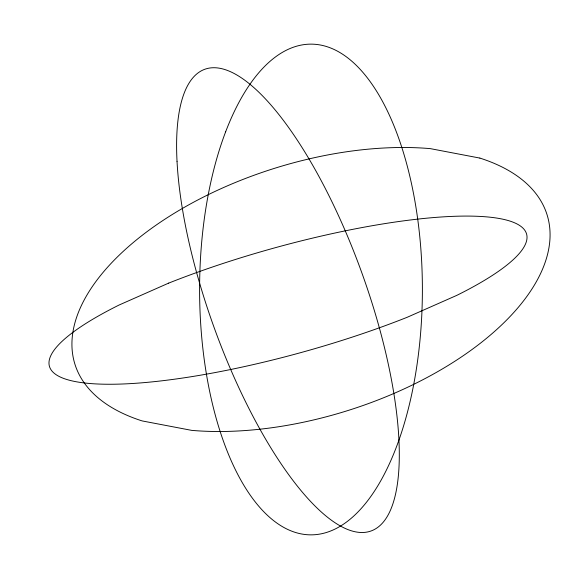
<?xml version="1.0" encoding="UTF-8"?>
<svg xmlns="http://www.w3.org/2000/svg" width="579" height="579" viewBox="0 0 579 579"><rect width="100%" height="100%" fill="white"/><g stroke="black" fill="none" stroke-linecap="round" stroke-linejoin="round"><path stroke-width="0.87" d="M168.692 283.109L119.144 304.995A247.602 53.948 -15.5 0 0 98.191 384.022A247.602 53.948 -15.5 0 0 407.312 317.234L456.86 295.341A247.602 53.948 -15.5 0 0 477.805 216.314A247.602 53.948 -15.5 0 0 168.692 283.109M479.853 158.081L430.306 148.629A247.602 126.533 -17.6 0 0 121.192 253.276A247.602 126.533 -17.6 0 0 142.137 420.919L191.685 430.371A247.602 126.533 -17.6 0 0 500.806 325.724A247.602 126.533 -17.6 0 0 479.853 158.081M177.029 161.295A245.358 78.758 70.2 0 0 351.909 530.95A245.358 78.758 70.2 0 0 335.067 208.266A245.358 78.758 70.2 0 0 177.029 161.295M225.651 131.788A245.358 111.4 90 0 0 291.664 531.131A245.358 111.4 90 0 0 415.671 205.581A245.358 111.4 90 0 0 225.651 131.788"/></g></svg>
